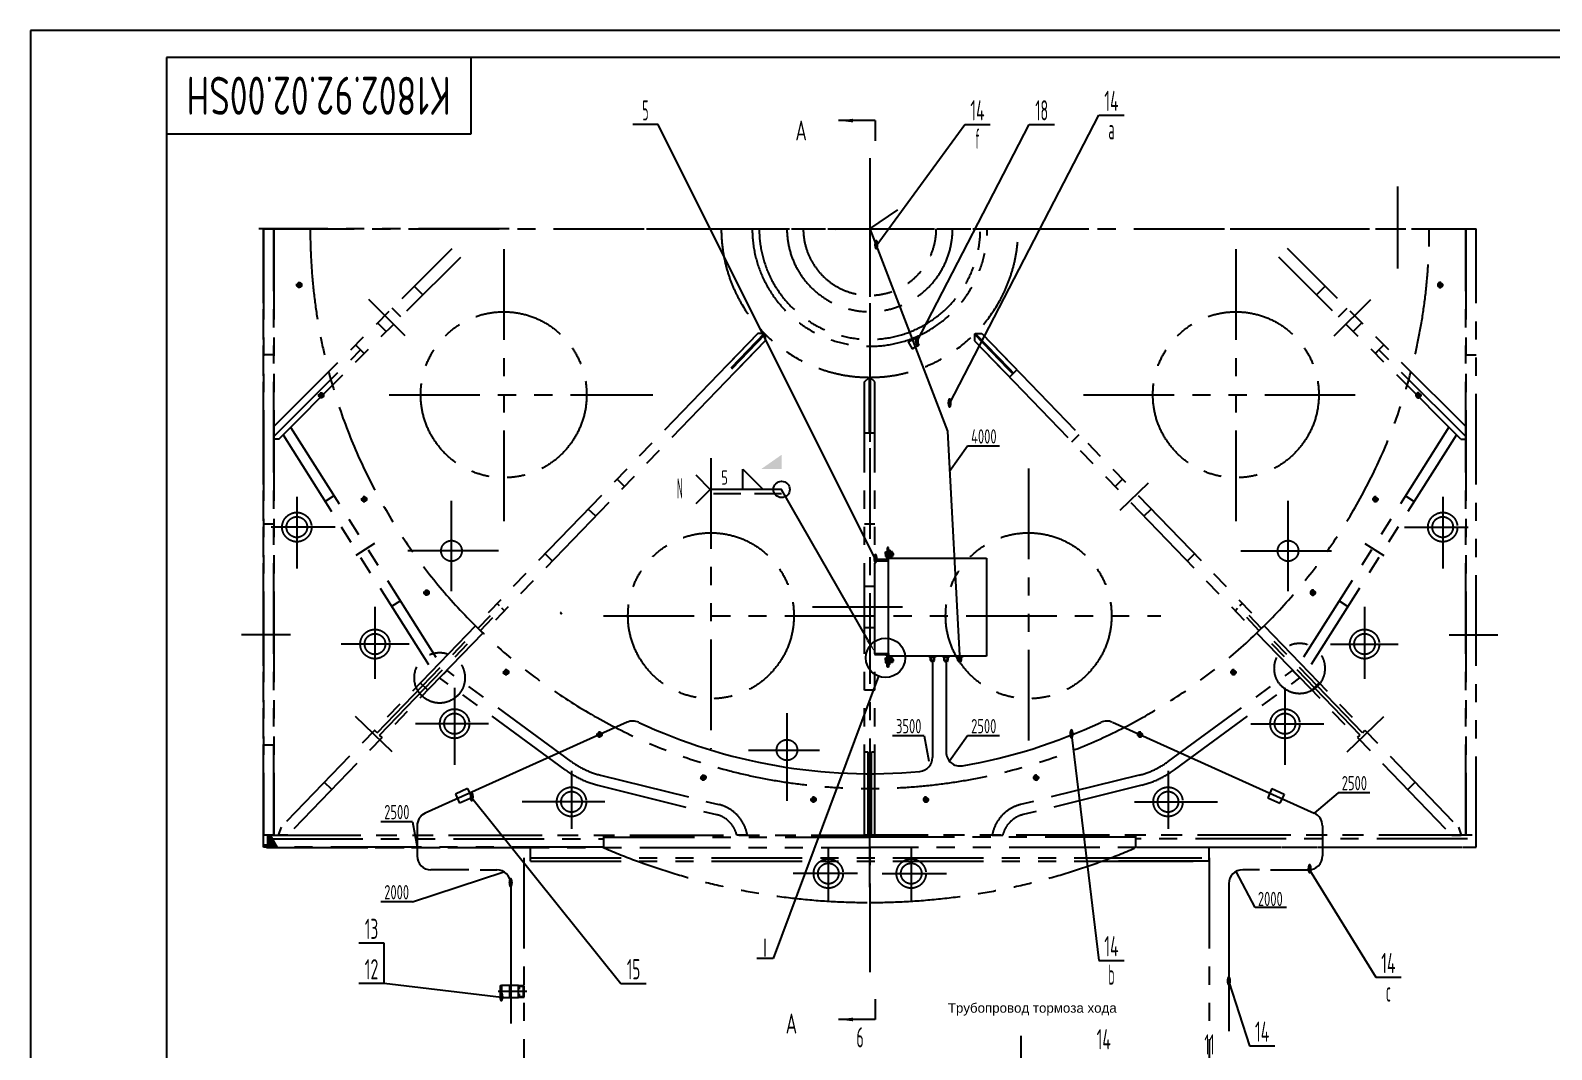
# Model space of a CAD drawing. Header units: millimetres. Extents: x -12 to 8400, y -136 to 5940.
# Drawn here: x 0 to 5593, y 2193 to 5940 of the extents above; entities that cross this region are included whole.
import ezdxf
from ezdxf.enums import TextEntityAlignment as Align

# ---------------------------------------------------------------- set-up
doc = ezdxf.new("R2010")
doc.units = ezdxf.units.MM
doc.header["$LTSCALE"] = 200
doc.header["$MEASUREMENT"] = 0
for name, pattern in [('F', [0.75, 0.5, -0.25]), ('G', [2, 1.25, -0.25, 0.25, -0.25]), ('K', [2.5, 1.25, -0.25, 0.25, -0.25, 0.25, -0.25])]:
    doc.linetypes.add(name, pattern=pattern)
for name, color, linetype in [('01', 7, 'Continuous'), ('02', 1, 'Continuous'), ('04', 2, 'F'), ('05', 4, 'G'), ('07', 6, 'K'), ('11', 3, 'Continuous'), ('13', 3, 'Continuous')]:
    doc.layers.add(name, color=color, linetype=linetype)
doc.styles.get("Standard").update_dxf_attribs({"font": 'isocp', "width": 0.707, "bigfont": 'intecad.shx'})

# ---------------------------------------------------------------- blocks, each defined once
blk = doc.blocks.new('*U19', base_point=(13144.9, -5432.9))
at = {"layer": '01'}
blk.add_circle((13144.9, -5432.9), 7.2, dxfattribs=at)
at = {"layer": '02'}
blk.add_arc((13144.9, -5432.9), 9, 260, 170, dxfattribs=at)
at = {"layer": '05'}
for p, q in [((13144.9, -5420.9), (13144.9, -5444.9)), ((13156.9, -5432.9), (13132.9, -5432.9))]:
    blk.add_line(p, q, dxfattribs=at)
blk = doc.blocks.new('*U29')
at = {"layer": '01'}
for p, q in [((0, 50), (0, 0)), ((0, 50), (3.4, 50)), ((0, 0), (50, 0)), ((5, 10.5), (5, 48.4)), ((48.5, 5), (10.5, 5)), ((50, 0), (50, 3.5))]:
    blk.add_line(p, q, dxfattribs=at)
for centre, radius, start, end in [((3.4, 48.4), 1.65, 0.2621, 90), ((10.5, 10.5), 5.5, 180, 269.8782), ((48.5, 3.5), 1.52, 0, 90)]:
    blk.add_arc(centre, radius, start, end, dxfattribs=at)
blk = doc.blocks.new('*U31')
at = {"layer": '01'}
for p, q in [((-6.4, 0), (-6.4, 8.9)), ((-6.4, 8.9), (0, 8.9)), ((0, 5), (-6.4, 5)), ((-6.4, 0), (-6.4, -8.9)), ((0, 8.9), (0, 0)), ((0, 5), (20, 5)), ((0, -8.9), (0, 0)), ((4.5, 5), (4.5, 0)), ((4.5, -5), (4.5, 0)), ((20, 5), (20, 0)), ((20, -5), (20, 0)), ((0, -5), (-6.4, -5)), ((-6.4, -8.9), (0, -8.9)), ((0, -5), (20, -5))]:
    blk.add_line(p, q, dxfattribs=at)
at = {"layer": '02'}
for p, q in [((20, 4), (4.5, 4)), ((20, -4), (4.5, -4))]:
    blk.add_line(p, q, dxfattribs=at)
at = {"layer": '05'}
blk.add_line((-9.5, 0), (23.5, 0), dxfattribs=at)
blk = doc.blocks.new('*U32')
at = {"layer": '01'}
for p, q in [((-9.5, 8.8), (0, 8.8)), ((-9.5, 0), (-9.5, 8.8)), ((-9.5, 5), (0, 5)), ((0, 8.8), (0, 0)), ((0, -8.8), (0, 0)), ((-9.5, 0), (-9.5, -8.8)), ((-9.5, -5), (0, -5)), ((-9.5, -8.8), (0, -8.8))]:
    blk.add_line(p, q, dxfattribs=at)
at = {"layer": '05'}
blk.add_line((-10.6, 0), (1.1, 0), dxfattribs=at)
blk = doc.blocks.new('*U34', base_point=(3086.4, 3649.7))
at = {"layer": '01'}
blk.add_lwpolyline([(2600.8, 4323.7), (2675.8, 4248.7), (2600.8, 4248.7)], close=True, dxfattribs=at)
blk.add_circle((2743.3, 4248.7), 30, dxfattribs=at)
blk.add_solid([(2743.3, 4376.2), (2668.3, 4323.7), (2743.3, 4248.7), (2743.3, 4323.7)], dxfattribs=at)
at = {"layer": '02'}
for points in [[(2427.8, 4301.8), (2480.8, 4248.7), (2427.8, 4195.7)], [(3060.3, 3695.3), (2743.3, 4248.7), (2480.8, 4248.7)]]:
    blk.add_lwpolyline(points, dxfattribs=at)
blk.add_lwpolyline([(3086.4, 3649.7, 0, 12, 0), (3060.3, 3695.3, 12, 12, 0)], format="xyseb", dxfattribs=at)
at = {"layer": '04'}
blk.add_line((2743.3, 4233), (2480.8, 4233), dxfattribs=at)
at = {"layer": '13', "width": 0.707}
blk.add_text('5', height=52.5, dxfattribs=at).set_placement((2521.3, 4266))
blk = doc.blocks.new('*U43', base_point=(251.96, 168.31))
at = {"layer": '01'}
for p, q in [((251.96, 168.31), (251.96, 182.31)), ((195.96, 168.31), (251.96, 168.31))]:
    blk.add_line(p, q, dxfattribs=at)
blk = doc.blocks.new('*U44')
at = {"layer": '01'}
for points in [[(415, 292), (25, 292)], [(25, 292), (25, 5)]]:
    blk.add_lwpolyline(points, dxfattribs=at)
at = {"layer": '02'}
for points in [[(420, 297), (0, 297)], [(0, 297), (0, 0)]]:
    blk.add_lwpolyline(points, dxfattribs=at)

msp = doc.modelspace()

# ---------------------------------------------------------------- hatches: boundary and pattern name
at = {"layer": '07', "linetype": 'K', "ltscale": 1.333333}
msp.add_hatch(color=6, dxfattribs=at).paths.add_polyline_path([(881.1, 2981.7), (871.1, 2981.7), (871.1, 2937.7), (907.1, 2936.7)])

# ---------------------------------------------------------------- linework, layer by layer
at = {"ltscale": 1.333333}
for p, q in [((3307.3, 3634.2), (3307.3, 3639.5)), ((3326.3, 3639.5), (3326.3, 3634.2)), ((3357.3, 3634.2), (3357.3, 3639.5)), ((3376.3, 3639.5), (3376.3, 3634.2)), ((3407.3, 3634.2), (3407.3, 3639.5)), ((3426.3, 3639.5), (3426.3, 3634.2)), ((3326.3, 3634.2), (3307.3, 3634.2)), ((3309.8, 3624.1), (3309.8, 3634.2)), ((3323.8, 3624.1), (3309.8, 3624.1)), ((3322.2, 3621.7), (3311.4, 3621.7)), ((3320.3, 3619.1), (3313.3, 3619.1)), ((3323.8, 3624.1), (3323.8, 3634.2)), ((3376.3, 3634.2), (3357.3, 3634.2)), ((3359.8, 3624.1), (3359.8, 3634.2)), ((3373.8, 3624.1), (3359.8, 3624.1)), ((3372.2, 3621.7), (3361.4, 3621.7)), ((3370.3, 3619.1), (3363.3, 3619.1)), ((3373.8, 3624.1), (3373.8, 3634.2)), ((3426.3, 3634.2), (3407.3, 3634.2)), ((3409.8, 3624.1), (3409.8, 3634.2)), ((3423.8, 3624.1), (3409.8, 3624.1)), ((3422.2, 3621.7), (3411.4, 3621.7)), ((3420.3, 3619.1), (3413.3, 3619.1)), ((3423.8, 3624.1), (3423.8, 3634.2))]:
    msp.add_line(p, q, dxfattribs=at)
at = {"layer": '01', "ltscale": 1.333333}
for p, q in [((3105.9, 5608.6), (3105.9, 5533.6)), ((3086.1, 5210.7), (3371.4, 4466.7)), ((3371.4, 4466.7), (3416.8, 3619.1)), ((3155.4, 3999.7), (3515.4, 3999.7)), ((3155.4, 3639.7), (3155.4, 3999.7)), ((3515.4, 3999.7), (3515.4, 3639.7)), ((3515.4, 3639.7), (3155.4, 3639.7)), ((3307.3, 3639.5), (3326.3, 3639.5)), ((3324.2, 3639.7), (3308.5, 3639.7)), ((3357.3, 3639.5), (3376.3, 3639.5)), ((3374.2, 3639.7), (3358.5, 3639.7)), ((3407.3, 3639.5), (3426.3, 3639.5)), ((3424.2, 3639.7), (3408.5, 3639.7)), ((3311.4, 3621.7), (3313.3, 3619.1)), ((3316.8, 3619.1), (3316.8, 3266.8)), ((3322.2, 3621.7), (3320.3, 3619.1)), ((3361.4, 3621.7), (3363.3, 3619.1)), ((3366.8, 3619.1), (3366.8, 3286.9)), ((3372.2, 3621.7), (3370.3, 3619.1)), ((3411.4, 3621.7), (3413.3, 3619.1)), ((3422.2, 3621.7), (3420.3, 3619.1)), ((2194.2, 3396.8), (1451.8, 3062.7)), ((3978, 3396.8), (4720.4, 3062.7)), ((1607.4, 3153), (1562.7, 3132.9)), ((1562.7, 3132.9), (1577.9, 3099.1)), ((1607.4, 3153), (1622.6, 3119.2)), ((4564.8, 3153), (4549.6, 3119.2)), ((4564.8, 3153), (4609.5, 3132.9)), ((4609.5, 3132.9), (4594.3, 3099.1)), ((1622.6, 3119.2), (1577.9, 3099.1)), ((4549.6, 3119.2), (4594.3, 3099.1)), ((1421.7, 3016.2), (1421.7, 2905.4)), ((4750.5, 3016.2), (4750.5, 2905.4)), ((1612.1, 2854.4), (1472.7, 2854.4)), ((1653.1, 2854.4), (1714.8, 2854.4)), ((4519.1, 2854.4), (4457.4, 2854.4)), ((4560.1, 2854.4), (4699.5, 2854.4)), ((1765.8, 2803.4), (1765.8, 2745.6)), ((4406.4, 2803.4), (4406.4, 2745.6)), ((3105.9, 2379.2), (3105.9, 2304.2))]:
    msp.add_line(p, q, dxfattribs=at)
at = {"layer": '01', "color": 7, "linetype": 'Continuous', "ltscale": 1.333333}
for p, q in [((3311.4, 3621.7), (3311.4, 3624.1)), ((3322.2, 3621.7), (3322.2, 3624.1)), ((3322.2, 3621.7), (3322.2, 3624.1)), ((3361.4, 3621.7), (3361.4, 3624.1)), ((3372.2, 3621.7), (3372.2, 3624.1)), ((3372.2, 3621.7), (3372.2, 3624.1)), ((3411.4, 3621.7), (3411.4, 3624.1)), ((3422.2, 3621.7), (3422.2, 3624.1)), ((3422.2, 3621.7), (3422.2, 3624.1)), ((1765.8, 2745.6), (1765.8, 2289.7)), ((4406.4, 2745.6), (4406.4, 2261.4)), ((1727, 2429.3), (1727, 2384.3)), ((1727, 2429.3), (1731.5, 2429.3)), ((1731.5, 2429.3), (1731.5, 2384.3)), ((1794.5, 2429.3), (1731.5, 2429.3)), ((1763, 2384.3), (1763, 2429.3)), ((1794.5, 2384.3), (1794.5, 2429.3)), ((1815.5, 2427.8), (1794.5, 2427.8)), ((1794.5, 2427.8), (1794.5, 2415.8)), ((1797.5, 2415.8), (1794.5, 2415.8)), ((1812.5, 2424.8), (1797.5, 2424.8)), ((1797.5, 2424.8), (1797.5, 2415.8)), ((1812.5, 2388.8), (1812.5, 2424.8)), ((1815.5, 2385.8), (1815.5, 2427.8)), ((1727, 2384.3), (1731.5, 2384.3)), ((1731.5, 2384.3), (1794.5, 2384.3)), ((1797.5, 2397.8), (1794.5, 2397.8)), ((1794.5, 2397.8), (1794.5, 2385.8)), ((1794.5, 2385.8), (1815.5, 2385.8)), ((1797.5, 2397.8), (1797.5, 2388.8)), ((1797.5, 2388.8), (1812.5, 2388.8))]:
    msp.add_line(p, q, dxfattribs=at)
at = {"layer": '01', "ltscale": 1.333333}
for points in [[(3266.9, 4783.1), (3243.5, 4769.6), (3228.8, 4794.8), (3252.3, 4808.4)], [(3155.4, 3999.7), (3155.4, 4029.7), (3160.4, 4029.7), (3160.4, 3999.7)], [(3155.4, 3639.7), (3155.4, 3609.7), (3160.4, 3609.7), (3160.4, 3639.7)]]:
    msp.add_lwpolyline(points, close=True, dxfattribs=at)
for centre, radius, start, end in [((1951.3, 3798.6), 2.26, 90, 0), ((2215.2, 3350.3), 51, 64.9137, 114.2307), ((2215.2, 3350.3), 51, 64.9137, 114.2307), ((3957, 3350.3), 51, 65.7693, 115.0863), ((3265.8, 3266.8), 51, 275.2818, 0), ((3417.8, 3286.9), 51, 180, 279.7829), ((1472.7, 3016.2), 51, 114.2307, 180), ((4699.5, 3016.2), 51, 0, 65.7693), ((1472.7, 2905.4), 51, 180, 270), ((1714.8, 2803.4), 51, 0, 90), ((4457.4, 2803.4), 51, 90, 180), ((4699.5, 2905.4), 51, 270, 0)]:
    msp.add_arc(centre, radius, start, end, dxfattribs=at)
at = {"layer": '01', "color": 7, "linetype": 'Continuous', "ltscale": 1.333333}
for start, end in [(244.9137, 275.2818), (279.7829, 295.0863)]:
    msp.add_arc((3086.1, 5210.7), 2003.2, start, end, dxfattribs=at)
at = {"layer": '02', "ltscale": 1.333333}
for p, q in [((2307.9, 5594.1), (2214.9, 5594.1)), ((3107, 3994.7), (2307.9, 5594.1)), ((3105.9, 5608.6), (2970.9, 5608.6)), ((3110, 5148.5), (3435.6, 5594.1)), ((3259.6, 4795.7), (3671.9, 5594.1)), ((3379.7, 4566.8), (3928.3, 5628.8)), ((3435.6, 5594.1), (3528.6, 5594.1)), ((3671.9, 5594.1), (3764.9, 5594.1)), ((3928.3, 5628.8), (4021.3, 5628.8)), ((3446, 4412.1), (3379.4, 4318.1)), ((3562.5, 4412.1), (3446, 4412.1)), ((3118.7, 3566.1), (2730.8, 2528.3)), ((3286.3, 3347.1), (3169.8, 3347.1)), ((3286.3, 3347.1), (3303.5, 3253.1)), ((3446, 3347.1), (3379.4, 3253.1)), ((3562.5, 3347.1), (3446, 3347.1)), ((3827.8, 3349.9), (3928.3, 2521.4)), ((4808.8, 3137.7), (4720.4, 3062.7)), ((4925.3, 3137.7), (4808.8, 3137.7)), ((1622.6, 3119.2), (2171.1, 2436.6)), ((1404.5, 3031.2), (1288, 3031.2)), ((1404.5, 3031.2), (1421.7, 2937.2)), ((4703.4, 2854.5), (4946.5, 2459.2)), ((1404.5, 2736.7), (1741.1, 2847.1)), ((4503.3, 2715.6), (4433.7, 2848.6)), ((1404.5, 2736.7), (1288, 2736.7)), ((4618.2, 2715.6), (4503.3, 2715.6)), ((1300.7, 2585.1), (1207.7, 2585.1)), ((1300.7, 2436.6), (1300.7, 2585.1)), ((2730.8, 2528.3), (2670.8, 2528.3)), ((3928.3, 2521.4), (4021.3, 2521.4)), ((1300.7, 2436.6), (1207.7, 2436.6)), ((1731.5, 2384.3), (1300.7, 2436.6)), ((2171.1, 2436.6), (2264.1, 2436.6)), ((4406.4, 2441.9), (4482.3, 2207.3)), ((4946.5, 2459.2), (5039.5, 2459.2)), ((3105.9, 2304.2), (2970.9, 2304.2)), ((4482.3, 2207.3), (4575.3, 2207.3))]:
    msp.add_line(p, q, dxfattribs=at)
at = {"layer": '02', "color": 1, "linetype": 'Continuous', "ltscale": 1.333333}
for p, q in [((3311.4, 3624.1), (3311.4, 3634.2)), ((3322.2, 3624.1), (3322.2, 3634.2)), ((3361.4, 3624.1), (3361.4, 3634.2)), ((3372.2, 3624.1), (3372.2, 3634.2)), ((3411.4, 3624.1), (3411.4, 3634.2)), ((3422.2, 3624.1), (3422.2, 3634.2))]:
    msp.add_line(p, q, dxfattribs=at)
at = {"layer": '02', "ltscale": 1.333333}
for points in [[(2970.9, 5608.6, 0, 13.5, 0), (3024.9, 5608.6, 0, 0, 0)], [(2970.9, 2304.2, 0, 13.5, 0), (3024.9, 2304.2, 0, 0, 0)]]:
    msp.add_lwpolyline(points, format="xyseb", dxfattribs=at)
msp.add_circle((3144, 3633.6), 72.1, dxfattribs=at)
at = {"layer": '05', "color": 4, "linetype": 'G', "ltscale": 1.333333}
for p, q in [((3086.1, 5470.9), (3086.1, 2477.7)), ((3086.1, 5293.8), (3086.1, 4398.2)), ((857.1, 5210.7), (5315.1, 5210.7)), ((3145.9, 4014.7), (3175.9, 4014.7)), ((3145.9, 3624.7), (3175.9, 3624.7)), ((3145.9, 3624.7), (3175.9, 3624.7)), ((1825.3, 2406.8), (1720.2, 2406.8)), ((3641.7, 2244.3), (3641.7, 1074.5))]:
    msp.add_line(p, q, dxfattribs=at)
at = {"layer": '07', "color": 6, "linetype": 'K', "ltscale": 1.333333}
for p, q in [((5026.6, 5366.3), (5026.6, 5064.9)), ((3086.1, 5210.7), (3189.8, 5280.5)), ((1760.4, 5210.7), (840.4, 5210.7)), ((1760.4, 5210.7), (840.4, 5210.7)), ((857.1, 5210.7), (857.1, 2981.7)), ((857.1, 2981.7), (857.1, 5210.7)), ((857.1, 2981.7), (857.1, 5210.7)), ((857.1, 5210.7), (857.1, 2981.7)), ((857.1, 2937.2), (857.1, 5210.7)), ((895.1, 2981.7), (895.1, 5210.7)), ((895.1, 5210.7), (895.1, 2981.7)), ((2265.5, 5210.7), (3891.7, 5210.7)), ((2265.5, 5210.7), (3891.7, 5210.7)), ((2961.1, 5209.8), (3086.1, 5210.7)), ((4411.8, 5210.7), (5315.1, 5210.7)), ((5277.1, 5210.7), (5277.1, 2981.7)), ((5277.1, 2981.7), (5277.1, 5210.7)), ((5277.1, 5210.7), (5277.1, 2981.7)), ((5315.1, 2937.2), (5315.1, 5210.7)), ((895.1, 4483.5), (1550.2, 5138.6)), ((913, 4437.7), (1582, 5106.8)), ((1740.1, 5135.5), (1740.1, 4093.1)), ((4432.1, 5135.5), (4432.1, 4093.1)), ((5259.2, 4437.7), (4590.2, 5106.8)), ((5277.1, 4483.5), (4622, 5138.6)), ((1443.2, 4967.9), (1411.4, 4999.8)), ((4729, 4967.9), (4760.8, 4999.8)), ((1378, 4817.5), (1244.1, 4951.4)), ((4794.2, 4817.5), (4928.1, 4951.4)), ((1362.2, 4887), (1330.4, 4918.8)), ((4809.9, 4887), (4841.8, 4918.8)), ((1308.5, 4833.2), (1276.7, 4865.1)), ((2674.6, 4826.1), (2562.8, 4710.4)), ((2674.6, 4826.1), (2570.1, 4717.9)), ((2698.3, 4826.1), (2574.8, 4698.2)), ((2701.3, 4823.4), (2577.6, 4695.3)), ((2698.6, 4826.1), (2674.6, 4826.1)), ((2698.6, 4826.1), (2674.6, 4826.1)), ((2701.4, 4823.2), (2698.6, 4826.1)), ((2701.4, 4823.2), (2698.6, 4826.1)), ((2701.4, 4823.2), (2701.4, 4799.2)), ((2701.4, 4823.2), (2701.4, 4799.2)), ((3470.8, 4823.2), (3473.6, 4826.1)), ((3470.8, 4823.2), (3473.6, 4826.1)), ((3470.8, 4823.2), (3470.8, 4799.2)), ((3470.8, 4823.2), (3470.8, 4799.2)), ((3470.9, 4823.4), (3594.6, 4695.3)), ((3473.6, 4826.1), (3497.6, 4826.1)), ((3473.6, 4826.1), (3497.6, 4826.1)), ((3473.9, 4826.1), (3597.4, 4698.2)), ((3497.6, 4826.1), (3609.4, 4710.4)), ((3497.6, 4826.1), (3602.1, 4717.9)), ((4863.7, 4833.2), (4895.5, 4865.1)), ((895.1, 4446.7), (1213.8, 4765.4)), ((1227.5, 4752.3), (1195.7, 4784.1)), ((1227.2, 4751.9), (1213.8, 4765.4)), ((2701.4, 4799.2), (2589.8, 4683.6)), ((2701.4, 4799.2), (2600.6, 4694.8)), ((3470.8, 4799.2), (3582.4, 4683.6)), ((3470.8, 4799.2), (3571.6, 4694.8)), ((4944.7, 4752.3), (4976.5, 4784.1)), ((4945, 4751.9), (4958.4, 4765.4)), ((5277.1, 4446.7), (4958.4, 4765.4)), ((895.1, 4747.2), (857.1, 4747.2)), ((895.1, 4747.2), (857.1, 4747.2)), ((2562.8, 4710.4), (921.9, 3011.6)), ((2562.8, 4710.4), (921.9, 3011.6)), ((3597.4, 4698.2), (3614.8, 4680.2)), ((3609.4, 4710.4), (5250.3, 3011.6)), ((3609.4, 4710.4), (5250.3, 3011.6)), ((5277.1, 4747.2), (5315.1, 4747.2)), ((5277.1, 4747.2), (5315.1, 4747.2)), ((2589.8, 4683.6), (945.9, 2981.7)), ((2589.8, 4683.6), (945.9, 2981.7)), ((3067.1, 4647.7), (3084.1, 4664.7)), ((3067.1, 4487), (3067.1, 4647.7)), ((3084.1, 4664.7), (3084.1, 4486.7)), ((3088.1, 4664.7), (3084.1, 4664.7)), ((3088.1, 4664.7), (3088.1, 4486.7)), ((3105.1, 4647.7), (3088.1, 4664.7)), ((3105.1, 4487), (3105.1, 4647.7)), ((3582.4, 4683.6), (5226.3, 2981.7)), ((3582.4, 4683.6), (5226.3, 2981.7)), ((3594.6, 4695.3), (3611.9, 4677.4)), ((3599.7, 4665.6), (3627, 4692)), ((1319, 4600.7), (2288.7, 4600.7)), ((3872.3, 4600.7), (4871.4, 4600.7)), ((895.1, 4419.8), (895.1, 4483.5)), ((895.1, 4437.7), (895.1, 4483.5)), ((895.1, 4419.8), (895.1, 4483.5)), ((956.6, 4481.3), (1504.5, 3614.8)), ((3067.1, 2981.7), (3067.1, 4487)), ((3084.1, 4486.7), (3084.1, 4459.7)), ((3088.1, 4486.7), (3088.1, 4459.7)), ((3105.1, 2981.7), (3105.1, 4487)), ((5215.6, 4481.3), (4667.7, 3614.8)), ((5277.1, 4419.8), (5277.1, 4483.5)), ((5277.1, 4419.8), (5277.1, 4483.5)), ((5277.1, 4437.7), (5277.1, 4483.5)), ((913, 4437.7), (895.1, 4437.7)), ((929.1, 4453.8), (1477.3, 3586.6)), ((3105.1, 4459.7), (3067.1, 4459.7)), ((3829, 4428.2), (3856.3, 4454.6)), ((5243.1, 4453.8), (4694.9, 3586.6)), ((5259.2, 4437.7), (5277.1, 4437.7)), ((2502.1, 4367.8), (2502.1, 3298.5)), ((3670.1, 4329.2), (3670.1, 3298.5)), ((2184.1, 4263.5), (2156.8, 4289.9)), ((3988.1, 4263.5), (4015.4, 4289.9)), ((4007.1, 4176.2), (4111, 4276.6)), ((979.5, 4225.5), (979.5, 3961.7)), ((1116.1, 4229), (1084, 4208.7)), ((1548.1, 3878.5), (1548.1, 4210.6)), ((4624.1, 3878.5), (4624.1, 4210.6)), ((5056.1, 4229), (5088.2, 4208.7)), ((5192.7, 4225.5), (5192.7, 3961.7)), ((2078.5, 4154.2), (2051.2, 4180.6)), ((4093.7, 4154.2), (4121, 4180.6)), ((895.1, 4125.2), (857.1, 4125.2)), ((895.1, 4125.2), (857.1, 4125.2)), ((1120.4, 4114.1), (885.6, 4114.1)), ((3105.1, 4124.7), (3067.1, 4124.7)), ((5051.8, 4114.1), (5286.6, 4114.1)), ((1265.7, 4053.3), (1196.5, 4009.5)), ((4906.5, 4053.3), (4975.7, 4009.5)), ((1721.5, 4026.7), (1367.8, 4026.7)), ((1919.4, 3989.5), (1892.1, 4015.9)), ((4252.8, 3989.5), (4280.1, 4015.9)), ((4450.7, 4026.7), (4804.4, 4026.7)), ((3105.1, 3895.7), (3067.1, 3895.7)), ((1266.8, 3821.6), (1266.8, 3556.9)), ((1274.7, 3358.2), (1724.9, 3824.2)), ((1283.4, 3349.8), (1733.6, 3815.9)), ((1360.3, 3842.8), (1328.2, 3822.5)), ((1724.9, 3824.2), (1715.6, 3833.2)), ((1742.9, 3806.8), (1733.6, 3815.9)), ((3206.3, 3819.7), (2875.6, 3819.7)), ((4429.3, 3806.8), (4438.6, 3815.9)), ((4888.8, 3349.8), (4438.6, 3815.9)), ((4447.2, 3824.2), (4456.6, 3833.2)), ((4897.5, 3358.2), (4447.2, 3824.2)), ((4811.9, 3842.8), (4844, 3822.5)), ((4905.4, 3821.6), (4905.4, 3556.9)), ((2107, 3788.2), (4156, 3788.2)), ((955.7, 3718.7), (776.3, 3718.7)), ((955.7, 3718.7), (776.3, 3718.7)), ((3105.1, 3743.7), (3067.1, 3743.7)), ((5216.5, 3718.7), (5395.9, 3718.7)), ((5216.5, 3718.7), (5395.9, 3718.7)), ((1392, 3684.2), (1142.9, 3684.2)), ((4780.2, 3684.2), (5029.3, 3684.2)), ((1504.6, 3560.1), (1531.9, 3587.2)), ((1988.5, 3252.4), (1531.9, 3587.2)), ((4183.7, 3252.4), (4640.3, 3587.2)), ((4667.6, 3560.1), (4640.3, 3587.2)), ((1460.8, 3514.8), (1433.5, 3541.2)), ((1966.1, 3221.8), (1504.6, 3560.1)), ((4206.1, 3221.8), (4667.6, 3560.1)), ((4711.4, 3514.8), (4738.7, 3541.2)), ((1559.5, 3523.3), (1559.5, 3240.4)), ((3105.1, 3514.7), (3067.1, 3514.7)), ((4612.7, 3523.3), (4612.7, 3240.4)), ((1330.2, 3287.9), (1195.5, 3418)), ((2781.6, 3430.5), (2781.6, 3108.4)), ((4842, 3287.9), (4976.7, 3418)), ((1274.7, 3358.2), (1265.4, 3367.2)), ((1684.5, 3391.4), (1416.2, 3391.4)), ((4487.7, 3391.4), (4756, 3391.4)), ((4897.5, 3358.2), (4906.8, 3367.2)), ((895.1, 3312.2), (857.1, 3312.2)), ((895.1, 3312.2), (857.1, 3312.2)), ((1292.7, 3340.8), (1283.4, 3349.8)), ((4879.5, 3340.8), (4888.8, 3349.8)), ((2640, 3294.7), (2901.5, 3294.7)), ((3080.1, 3286.7), (3067.1, 3286.7)), ((3080.1, 2981.7), (3080.1, 3286.7)), ((3092.1, 2981.7), (3092.1, 3286.7)), ((3105.1, 3286.7), (3092.1, 3286.7)), ((1989.5, 3218.2), (1989.5, 3004.9)), ((2095.5, 3202.3), (2531.7, 3094.1)), ((4076.7, 3202.3), (3640.5, 3094.1)), ((4182.7, 3218.2), (4182.7, 3004.9)), ((1107.9, 3149.5), (1080.6, 3175.9)), ((2086.3, 3165.5), (2522.6, 3057.2)), ((4085.9, 3165.5), (3649.6, 3057.2)), ((5064.3, 3149.5), (5091.6, 3175.9)), ((2112.6, 3104.2), (1807.5, 3104.2)), ((3086.1, 2790.2), (3086.1, 3094.6)), ((4059.6, 3104.2), (4364.7, 3104.2)), ((871.1, 2981.7), (857.1, 2981.7)), ((895.1, 2981.7), (857.1, 2981.7)), ((871.1, 2981.7), (871.1, 2937.7)), ((871.1, 2981.7), (871.1, 2937.7)), ((871.1, 2981.7), (3086.1, 2981.7)), ((881.1, 2981.7), (907.1, 2936.7)), ((881.1, 2981.7), (3086.1, 2981.7)), ((888.6, 2968.7), (2108.1, 2968.7)), ((921.9, 3011.6), (911.1, 2981.7)), ((921.9, 3011.6), (911.1, 2981.7)), ((945.9, 2981.7), (911.1, 2981.7)), ((2108.1, 2936.7), (2108.1, 2981.7)), ((2108.1, 2974.7), (3086.1, 2974.7)), ((2636.1, 2981.7), (2597.3, 2981.7)), ((3105.1, 2981.7), (3067.1, 2981.7)), ((5301.1, 2981.7), (3086.1, 2981.7)), ((5291.1, 2981.7), (3086.1, 2981.7)), ((4064.1, 2974.7), (3086.1, 2974.7)), ((3536.1, 2981.7), (3574.9, 2981.7)), ((4064.1, 2936.7), (4064.1, 2981.7)), ((5283.6, 2968.7), (4064.1, 2968.7)), ((5226.3, 2981.7), (5261.1, 2981.7)), ((5250.3, 3011.6), (5261.1, 2981.7)), ((5250.3, 3011.6), (5261.1, 2981.7)), ((871.1, 2944.6), (857.1, 2944.6)), ((2104.1, 2937.2), (857.1, 2937.2)), ((871.1, 2937.7), (868.1, 2936.7)), ((871.1, 2937.7), (868.1, 2936.7)), ((868.1, 2936.7), (1838.1, 2936.7)), ((871.1, 2937.7), (907.1, 2936.7)), ((907.1, 2936.7), (3086.1, 2936.7)), ((1838.1, 2886.7), (1838.1, 2936.7)), ((2933.7, 2934.5), (2933.7, 2736.2)), ((5265.1, 2936.7), (3086.1, 2936.7)), ((3238.5, 2934.5), (3238.5, 2736.2)), ((4068.1, 2937.2), (5315.1, 2937.2)), ((4334.1, 2886.7), (4334.1, 2936.7)), ((4334.1, 2886.7), (4334.1, 2936.7)), ((1838.1, 2898.7), (3973.6, 2898.7)), ((1838.1, 2886.7), (3941.7, 2886.7)), ((1838.1, 2886.7), (2230.5, 2886.7)), ((3941.7, 2886.7), (4334.1, 2886.7)), ((4334.1, 2886.7), (3941.7, 2886.7)), ((3973.6, 2898.7), (4334.1, 2898.7)), ((3040.5, 2840.7), (2804.3, 2840.7)), ((3131.7, 2840.7), (3367.9, 2840.7))]:
    msp.add_line(p, q, dxfattribs=at)
at = {"layer": '07', "ltscale": 1.333333}
for p, q in [((1813.8, 2898.7), (1813.8, 2125.8)), ((4334.1, 2898.7), (4334.1, 2125.8))]:
    msp.add_line(p, q, dxfattribs=at)
at = {"layer": '07', "color": 6, "linetype": 'K', "ltscale": 1.333333}
for centre, radius in [((1740.1, 4600.7), 305), ((4432.1, 4600.7), 305), ((979.5, 4114.1), 54), ((979.5, 4114.1), 38), ((5192.7, 4114.1), 54), ((5192.7, 4114.1), 38), ((2502.1, 3788.2), 305), ((3670.1, 3788.2), 305), ((1548.1, 4026.7), 38), ((4624.1, 4026.7), 38), ((1266.8, 3684.2), 54), ((1266.8, 3684.2), 38), ((4905.4, 3684.2), 54), ((4905.4, 3684.2), 38), ((1504.6, 3560.1), 92.9), ((4666.5, 3594.7), 92.9), ((1559.5, 3391.4), 54), ((1559.5, 3391.4), 38), ((4612.7, 3391.4), 54), ((4612.7, 3391.4), 38), ((2781.6, 3294.7), 38), ((1989.5, 3104.2), 54), ((1989.5, 3104.2), 38), ((4182.7, 3104.2), 54), ((4182.7, 3104.2), 38), ((2933.7, 2840.7), 54), ((2933.7, 2840.7), 38), ((3238.5, 2840.7), 54), ((3238.5, 2840.7), 38)]:
    msp.add_circle(centre, radius, dxfattribs=at)
for centre, radius, start, end in [((3086.1, 5210.7), 2057.4, 180, 0), ((3086.1, 5210.7), 546, 180, 0), ((3086.1, 5210.7), 546, 180, 0), ((3086.1, 5210.7), 432, 180, 0), ((3086.1, 5210.7), 432, 180, 0), ((3086.1, 5210.7), 406.5, 180, 0), ((3086.1, 5210.7), 406.5, 180, 0), ((3086.1, 5210.7), 304.6, 180, 0), ((3086.1, 5210.7), 304.6, 180, 0), ((3086.1, 5210.7), 244.5, 180, 0), ((3086.1, 5210.7), 244.5, 180, 0), ((2168.9, 3498.4), 305, 233.753, 256.07), ((4003.3, 3498.4), 305, 283.93, 306.247), ((2168.9, 3498.4), 343, 233.753, 256.07), ((4003.3, 3498.4), 343, 283.93, 306.247), ((2498, 2958.2), 140, 9.6537, 76.07), ((3674.2, 2958.2), 140, 103.93, 170.3463), ((2498, 2958.2), 102, 13.3069, 76.07), ((3674.2, 2958.2), 102, 103.93, 166.6931), ((3086.1, 5210.7), 2476.5, 246.6397, 270), ((3086.1, 5210.7), 2476.5, 270, 293.3603)]:
    msp.add_arc(centre, radius, start, end, dxfattribs=at)

# ---------------------------------------------------------------- block references
at = {"layer": '01', "xscale": 20, "yscale": 20, "zscale": 20}
msp.add_blockref('*U44', (0, 0), dxfattribs=at)
at = {"layer": '01', "ltscale": 1.333333}
for name, p in [('*U34', (3105.1, 3653.6)), ('*U31', (3150.4, 4014.7)), ('*U31', (3150.4, 3624.7))]:
    msp.add_blockref(name, p, dxfattribs=at)
for name, p, rotation in [('*U29', (3155.4, 3989.7), 90.00000000000318), ('*U32', (3160.4, 4014.7), 180), ('*U32', (3160.4, 3624.7), 180)]:
    msp.add_blockref(name, p, dxfattribs=dict(at, rotation=rotation))
at = {"layer": '01', "ltscale": 1.333333, "xscale": -1, "rotation": 90.00000000000318}
msp.add_blockref('*U29', (3155.4, 3649.7), dxfattribs=at)
at = {"layer": '04', "xscale": 20, "yscale": 20, "zscale": 20}
msp.add_blockref('*U43', (1620, 5560), dxfattribs=at)
at = {"layer": '07', "color": 6, "linetype": 'K', "ltscale": 1.333333, "xscale": -1, "rotation": 180}
for p in [(988.1, 5004.3), (1068.7, 4598.7), (1226.8, 4216.9), (1456.4, 3873.3), (1748.7, 3581.1), (2092.3, 3351.5), (2474.1, 3193.3), (2879.5, 3112.7)]:
    msp.add_blockref('*U19', p, dxfattribs=at)
at = {"layer": '07', "color": 6, "linetype": 'K', "ltscale": 1.333333, "rotation": 180}
for p in [(5184.1, 5004.3), (5103.5, 4598.7), (4945.3, 4216.9), (4715.8, 3873.3), (4423.5, 3581.1), (4079.9, 3351.5), (3698.1, 3193.3), (3292.7, 3112.7)]:
    msp.add_blockref('*U19', p, dxfattribs=at)

# ---------------------------------------------------------------- texts
at = {"layer": '01', "insert": (3373.1, 2364), "char_height": 35, "attachment_point": 1}
msp.add_mtext('{\\fArial|b0|i0|c204|p34;\\W1;\\C3;Трубопровод тормоза хода}', dxfattribs=at)
at = {"layer": '02', "ltscale": 1.333333, "width": 0.605172}
for p, p2 in [((3101, 5133.5), (3119, 5133.5)), ((3250.6, 4780.7), (3268.6, 4780.7)), ((3370.7, 4551.8), (3388.7, 4551.8)), ((3098, 3979.7), (3116, 3979.7)), ((3818.8, 3334.9), (3836.8, 3334.9)), ((1613.6, 3104.2), (1631.6, 3104.2)), ((4694.4, 2839.5), (4712.4, 2839.5)), ((1756.8, 2788.4), (1774.8, 2788.4)), ((4397.4, 2426.9), (4415.4, 2426.9)), ((1722.5, 2369.3), (1740.5, 2369.3))]:
    msp.add_text('●', height=30, dxfattribs=at).set_placement(p, p2, align=Align.FIT)
at = {"layer": '11', "width": 0.696351}
msp.add_text('K1802.92.02.00SH', height=140, rotation=180, dxfattribs=at).set_placement((1545.4, 5770), (574.6, 5770), align=Align.FIT)
at = {"layer": '11', "ltscale": 1.333333}
for s, height, width, p, p2 in [('14', 74.25, 0.614783, (3948.5, 5643.8), (4001, 5643.8)), ('5', 74.2, 0.527686, (2249.8, 5609.1), (2273, 5609.1)), ('14', 74.25, 0.614783, (3455.8, 5609.1), (3508.3, 5609.1)), ('18', 74.25, 0.606, (3694.8, 5609.1), (3742, 5609.1)), ('f', 74.2, 0.471333, (3474.2, 5504.9), (3490, 5504.9)), ('a', 74.2, 0.526103, (3963.3, 5539.6), (3986.2, 5539.6)), ('N', 74.2, 0.435077, (2377.3, 4219.1), (2398.3, 4219.1)), ('13', 74.25, 0.609833, (1229.5, 2600.1), (1278.9, 2600.1)), ('14', 74.25, 0.614783, (3948.5, 2536.4), (4001, 2536.4)), ('12', 74.25, 0.611465, (1229, 2451.6), (1279.4, 2451.6)), ('15', 74.25, 0.609833, (2192.9, 2451.6), (2242.3, 2451.6)), ('14', 74.25, 0.614783, (4966.7, 2474.2), (5019.2, 2474.2)), ('b', 74.2, 0.526103, (3963.3, 2432.2), (3986.2, 2432.2)), ('c', 74.2, 0.528276, (4984.1, 2369.9), (5001.8, 2369.9)), ('14', 74.25, 0.614783, (4502.6, 2222.3), (4555.1, 2222.3)), ('6', 74.2, 0.600695, (3037.1, 2201.4), (3063.9, 2201.4)), ('14', 74.25, 0.614783, (3920.2, 2194.3), (3972.7, 2194.3)), ('11', 74.25, 0.582235, (4316.5, 2175.1), (4353.2, 2175.1))]:
    msp.add_text(s, height=height, dxfattribs=dict(at, width=width)).set_placement(p, p2, align=Align.FIT)
at = {"layer": '11', "ltscale": 1.333333, "width": 0.707}
for p in [(2812.8, 5513.3), (2777, 2230.3)]:
    msp.add_text('A', height=73.5, dxfattribs=at).set_placement(p, align=Align.BOTTOM_LEFT)
at = {"layer": '11', "color": 3, "linetype": 'Continuous', "ltscale": 1.333333, "width": 0.707}
for s, p in [('4000', (3458.8, 4421.1)), ('3500', (3182.7, 3356.1)), ('2500', (3458.8, 3356.1)), ('2500', (4821.6, 3146.7)), ('2500', (1300.9, 3040.3)), ('2000', (1300.9, 2745.7)), ('2000', (4513.2, 2721))]:
    msp.add_text(s, height=52.5, dxfattribs=at).set_placement(p)
at = {"layer": '11', "ltscale": 1.333333, "width": 0.707}
msp.add_text('Ⅰ', height=75, dxfattribs=at).set_placement((2700.8, 2528.3), align=Align.CENTER)

doc.saveas('drawing.dxf')
